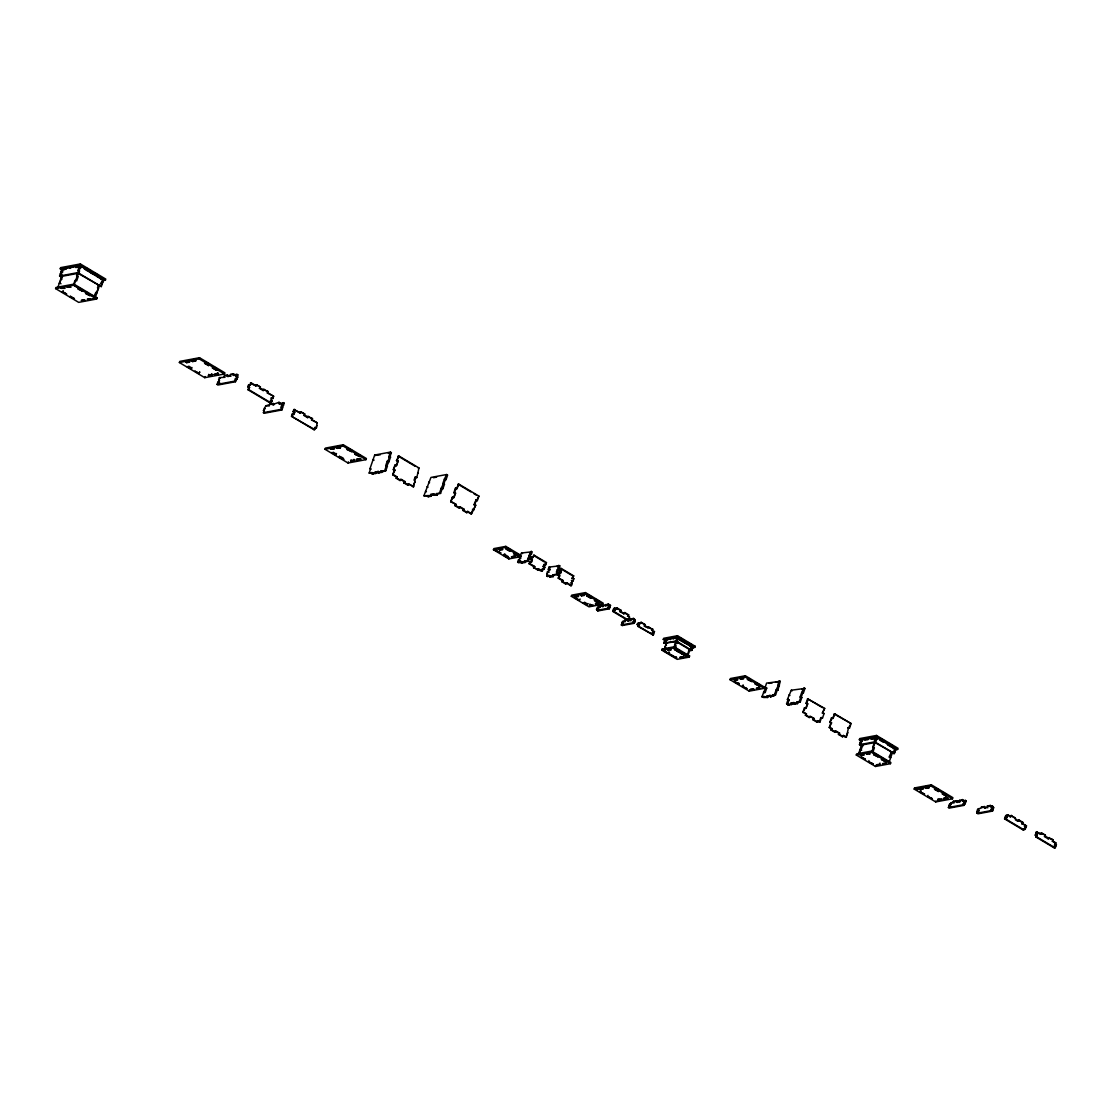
<?xml version="1.0" encoding="UTF-8"?>
<svg xmlns="http://www.w3.org/2000/svg" width="1112" height="1112" viewBox="0 0 1112 1112"><rect width="100%" height="100%" fill="white"/><g stroke="black" fill="none" stroke-linecap="round" stroke-linejoin="round"><path stroke-width="1.5" d="M63.05 270.452L60.243 268.77L60.632 267.631L80.384 263.947L105.765 279.084L105.376 280.224L102.082 280.836M62.397 277.694L59.589 276.026L61.952 269.201L80.203 265.796L103.666 279.793L101.303 286.604L78.048 273.33M55.6 288.606L55.989 287.466L73.948 284.116L97.022 297.877L96.633 299.017L78.674 302.367L55.6 288.606L73.559 285.256L96.633 299.017M62.077 274.178L61.118 273.608L60.34 275.887L61.299 276.457L78.799 273.191L79.591 270.911L77.882 270.48L78.66 268.214L80.37 268.645L81.162 266.366L80.411 266.505M62.119 272.051L61.16 271.481L62.689 269.062L66.247 269.16M57.699 287.897L61.897 275.79M59.283 283.365L61.605 278.681L60.854 278.82L61.813 279.39M66.581 268.339L66.984 267.2M62.87 291.761L66.706 294.055L62.119 291.9L63.259 290.635M72.572 267.227L72.961 266.088M60.243 268.77L79.994 265.087L80.384 263.947M77.618 272.857L76.561 275.887L78.271 276.318L76.7 280.863L74.99 280.433L73.42 284.978L82.816 289.996M59.589 276.026L77.84 272.621L80.203 265.796M73.559 285.256L73.948 284.116M74.156 284.839L78.354 272.718M89.266 271.787L90.406 270.508L86.555 268.214L85.415 269.493M86.263 293.429L90.114 295.722L85.527 293.568L86.666 292.289L89.224 293.818M103.666 279.793L96.952 276.374L98.092 275.095L94.242 272.801L93.102 274.08L86.694 270.258M93.603 297.015L95.924 292.331L96.897 292.901L96.146 293.04L98.468 288.355L97.508 287.786L98.551 284.755M99.51 285.325L95.312 297.446L94.353 296.876M100.386 283.907L101.915 281.489L102.874 282.059L102.123 282.198M179.38 362.54L179.769 361.4L199.521 357.716L224.902 372.854L224.513 373.993L204.761 377.677L179.38 362.54L199.131 358.856L224.513 373.993M186.677 362.679L189.679 362.123L185.718 362.109L186.677 362.679L187.08 361.553L190.069 360.983L186.121 360.969L187.08 361.553M188.72 361.553L189.109 360.413M191.709 360.997L192.098 359.857L195.1 359.301L194.697 360.441L191.709 360.997L192.668 361.567L195.656 361.011L196.06 359.871L192.098 359.857M192.668 361.567L193.057 360.427M190.889 368.823L191.639 368.684L187.038 366.529L190.889 368.823L192.029 367.544M199.131 358.856L199.521 357.716M198.589 373.41L199.729 372.131L198.589 373.41L194.739 371.116L199.326 373.271M208.403 365.556L209.542 364.277L208.403 365.556L204.552 363.263L209.153 365.417M204.761 377.677L205.15 376.551M209.181 376.106L212.17 375.55L208.222 375.522L209.181 376.106L209.57 374.966L212.573 374.41M211.21 374.966L211.614 373.84M216.089 370.143L217.229 368.864L216.089 370.143L212.239 367.85L216.84 370.004M215.172 374.98L215.561 373.854L218.55 373.284L218.16 374.424L214.213 374.41L218.16 374.424M217.201 373.854L217.591 372.715M236.119 376.607L237.092 377.19L237.871 374.911L236.912 374.341L236.119 376.607L237.829 377.051L235.508 381.736L218.008 385.002L217.048 384.418L217.827 382.153L219.537 382.584L217.827 382.153M219.578 380.457L218.619 379.873L219.411 377.607L224.999 377.315M218.577 382.014L219.37 379.734L218.619 379.873M224.04 376.746L224.443 375.606L227.432 375.05L228.391 375.62L228.002 376.76M227.432 375.05L227.043 376.19L230.99 376.203M230.031 375.62L230.42 374.494L233.423 373.924L234.382 374.508L233.979 375.634M233.423 373.924L233.02 375.064L236.912 374.341M217.048 384.418L234.549 381.152L235.341 378.886L237.051 379.317M236.091 378.747L236.87 376.468M248.824 387.518L248.032 389.784L249.575 387.365L247.865 386.934L248.643 384.669L250.353 385.099L251.145 382.834L256.149 385.808L256.538 384.669L260.389 386.962L259.986 388.102L268.075 391.549L267.686 392.689L273.649 396.247L272.857 398.513L271.147 398.082L272.857 398.513M247.865 386.934L249.394 384.53M248.643 384.669L249.602 385.238L251.145 382.834M256.538 384.669L255.399 385.947L256.149 385.808M259.235 388.241L263.085 390.534L264.225 389.256M264.406 411.106L263.447 410.536L265.768 405.852L273.052 403.42L274.011 404.003L273.621 405.129L272.662 404.56L273.052 403.42M278.639 403.447L279.599 404.017L280.002 402.878L279.029 402.308L278.639 403.447L284.241 403.156L283.449 405.421L281.739 404.99L280.961 407.27L282.67 407.701L281.878 409.967L264.378 413.233L263.419 412.663L264.197 410.397L263.447 410.536M271.898 397.943L271.106 400.223L272.065 400.793L270.536 403.197L248.032 389.784M270.536 403.197L272.065 400.793M263.419 412.663L280.919 409.397L281.711 407.117M282.49 404.851L283.282 402.586M283.449 405.421L281.92 407.84L282.67 407.701M291.483 416.277L292.261 414.012L293.971 414.442L294.763 412.163L293.054 411.732L293.846 409.466L300.546 412.886L300.949 411.746L304.785 414.039L304.396 415.179L312.486 418.626L312.083 419.766L317.087 422.741L316.475 427.856L314.765 427.425L313.973 429.705L291.483 416.277L314.724 429.566L315.516 427.286L316.475 427.856M292.234 416.138L293.012 413.872M293.804 411.593L294.583 409.327M294.763 412.163L293.234 414.581L292.261 414.012M295.333 410.356L299.795 413.025L300.949 411.746M303.645 415.318L307.496 417.612L308.636 416.333M324.94 449.248L325.343 448.108L343.302 444.758L366.376 458.519L365.973 459.659L348.028 463.009L324.94 449.248L342.899 445.898L365.973 459.659M333.391 448.428L334.351 448.998L330.403 448.984L333.391 448.428L333.781 447.288M337.339 448.442L337.742 447.302L340.731 446.746L340.341 447.886L336.38 447.858L340.341 447.886M335.31 454.836L336.45 453.571L335.31 454.836L331.459 452.542L336.06 454.697M339.382 447.302L339.772 446.176L340.731 446.746M342.899 445.898L343.302 444.758M339.16 457.129L343.747 459.284L339.16 457.129L339.549 456.003M347.18 449.609L348.32 448.344L347.18 449.609L351.767 451.764L347.931 449.47M348.028 463.009L348.417 461.869M351.545 461.591L351.948 460.465L354.936 459.909L354.547 461.035L350.586 461.021L354.547 461.035M354.867 454.196L359.468 456.351L354.867 454.196L355.256 453.07L359.857 455.225L355.256 453.07M355.618 454.057L356.007 452.931M353.588 460.465L353.977 459.325M356.577 459.909L356.966 458.769L360.927 458.783L360.524 459.923L356.577 459.909L360.524 459.923M357.536 460.479L357.925 459.339M359.565 459.353L359.954 458.213M370.935 469.236L369.976 468.652L374.688 455.03L390.409 452.097L391.368 452.667L389.784 457.213L388.825 456.643L390.409 452.097M369.142 473.059L372.131 472.503L371.742 473.642L372.701 474.212L373.104 473.073L369.142 473.059L370.713 468.513L369.976 468.652M371.742 473.642L378.122 471.391L379.081 471.961L378.692 473.1L377.732 472.517L378.122 471.391M372.701 474.212L379.081 471.961M377.732 472.517L380.721 471.961L381.11 470.835L385.822 470.71L387.393 466.164L385.683 465.719L387.254 461.188L388.964 461.619L390.534 457.074L388.825 456.643M378.692 473.1L385.822 470.71M384.849 470.126L386.434 465.58M388.005 461.035L389.575 456.504M385.683 465.719L386.642 466.303L388.964 461.619M394.273 470.265L392.703 474.81L395.024 470.126L393.314 469.695L394.885 465.15L396.595 465.58L398.165 461.035L396.456 460.604L398.777 455.92L418.974 467.957L416.791 477.618L415.082 477.187L414.025 480.217M393.314 469.695L395.636 465.011M397.206 460.465L398.777 455.92M394.885 465.15L395.844 465.719L398.165 461.035M396.15 478.243L397.29 476.965L396.15 478.243L400 480.537L401.14 479.258L404.99 481.552L403.851 482.83L404.99 481.552M400 480.537L400.389 479.397L404.24 481.691M403.851 482.83L407.687 485.124L408.09 483.984L413.636 486.708L415.832 477.048L416.791 477.618M407.687 485.124L408.841 483.845L413.636 486.708M412.899 486.847L413.942 483.817M423.908 495.757L430.942 477.437L446.663 474.518L447.622 475.088L446.051 479.633L444.341 479.202L442.757 483.734L444.466 484.179L442.896 488.724L441.186 488.279L439.615 492.825L433.235 495.076L433.624 493.95L434.583 494.52L430.636 494.506L430.247 495.646L423.908 495.757L428.606 495.632L428.217 496.772L427.244 496.202M428.217 496.772L431.206 496.216L431.595 495.076M433.235 495.076L437.183 495.09L437.586 493.964L440.574 493.408L442.145 488.863M441.186 488.279L443.507 483.595L444.466 484.179M444.341 479.202L446.663 474.518M443.716 484.318L445.3 479.772M455.503 504.653L455.114 505.793L456.254 504.514L450.694 501.79L452.278 497.245L453.988 497.676L455.559 493.13L453.849 492.699L455.42 488.154L457.129 488.585L458.7 484.04L478.897 496.077L477.326 500.622L475.616 500.192L477.326 500.622M450.694 501.79L453.015 497.106M454.599 492.56L456.17 488.015M455.559 493.13L453.237 497.815L452.278 497.245M455.42 488.154L456.379 488.724L458.7 484.04M455.114 505.793L458.964 508.087L460.104 506.808L463.94 509.101L462.8 510.38L463.94 509.101M462.8 510.38L466.651 512.674L467.791 511.395L471.641 513.688L475.741 505.168L474.032 504.737L475.088 501.707M466.651 512.674L467.791 511.395M467.04 511.534L470.89 513.827L473.212 509.143M474.782 504.598L476.353 500.052M472.461 509.282L473.42 509.852L475.741 505.168M476.575 500.761L478.897 496.077M493.45 549.745L493.839 548.605L505.807 546.367L521.194 555.541L520.805 556.681L508.837 558.919L493.45 549.745L505.418 547.507L520.805 556.681M496.119 550.746L500.72 552.9L496.119 550.746L496.508 549.606M498.899 549.481L499.288 548.341L500.247 548.911L499.858 550.051L498.899 549.481L502.846 549.495L499.858 550.051M505.418 547.507L505.807 546.367M503.805 555.333L508.406 557.487L507.656 557.626L503.805 555.333L504.209 554.193L508.045 556.486M504.556 555.194L504.959 554.054M509.685 551.232L510.839 549.953L509.685 551.232L505.849 548.925L510.436 551.079M508.837 558.919L509.226 557.779M514.397 556.375L515.356 556.945L511.395 556.931L514.397 556.375L514.787 555.236L515.746 555.805L512.757 556.361M517.386 555.819L518.526 554.54L517.386 555.819L513.535 553.526L518.136 555.68M522.362 562.102L521.403 561.532L521.014 562.658L521.973 563.242L522.362 562.102L518.623 562.797L517.664 562.227L518.456 559.962L520.166 560.392L518.456 559.962M519.207 559.809L519.985 557.543L520.944 558.113L519.235 557.682L519.985 557.543M521.014 562.658L527.394 560.406L528.172 558.141L529.882 558.572L530.674 556.306L528.964 555.861L529.757 553.595L531.466 554.026L532.245 551.76L521.556 552.998L520.027 555.416M521.973 563.242L528.353 560.99L529.145 558.71M528.172 558.141L529.715 555.722L530.674 556.306M529.757 553.595L531.286 551.177M529.924 556.445L530.716 554.165M533.899 566.633L529.09 563.77L529.882 561.49L531.592 561.935L532.37 559.656L530.66 559.225L531.453 556.959L533.162 557.39L533.955 555.11L546.451 562.575L545.658 564.84L543.949 564.409L543.17 566.675L544.88 567.12L544.088 569.386L542.378 568.955L541.586 571.22L533.51 567.773L534.65 566.495L533.51 567.773M529.09 563.77L530.632 561.351M531.411 559.086L532.203 556.806M529.882 561.49L530.841 562.074L532.37 559.656M531.453 556.959L532.412 557.529L533.955 555.11M537.346 570.067L538.5 568.788L542.336 571.082L543.129 568.816L544.088 569.386M543.17 566.675L544.699 564.27L545.658 564.84M543.337 569.525L544.129 567.259M544.908 564.979L546.451 562.575M547.688 574.459L546.729 573.889L547.521 571.624L549.231 572.054M548.299 569.344L550.009 569.775L548.299 569.344L549.092 567.078L559.781 565.827L558.961 570.234L557.251 569.803L556.459 572.082L558.168 572.513L557.376 574.779L552.678 574.904L552.289 576.044L549.286 576.6L549.689 575.46L546.687 576.03L547.479 573.75L546.729 573.889M548.272 571.485L549.05 569.205M549.272 569.914L550.051 567.648L549.092 567.078M549.286 576.6L550.259 577.17L550.648 576.044M550.259 577.17L553.248 576.614L553.637 575.474M558.822 565.257L558.029 567.537L559.739 567.968M552.678 574.904L556.417 574.209L557.209 571.943L558.168 572.513M557.251 569.803L558.78 567.398M557.418 572.652L558.21 570.373M559.044 575.96L558.252 578.24L559.795 575.821L558.085 575.39L558.863 573.111L560.573 573.556L561.365 571.276L559.656 570.845L561.185 568.427L573.695 575.891L572.152 578.296L573.695 575.891M558.085 575.39L559.614 572.972M560.406 570.706L561.185 568.427M561.365 571.276L559.822 573.695L558.863 573.111M561.713 581.659L562.853 580.394L561.713 581.659L565.549 583.953L566.703 582.688L571.498 585.551L572.11 580.436L573.083 581.006L573.861 578.726L572.902 578.157M565.549 583.953L566.703 582.688M565.952 582.827L570.762 585.69L572.291 583.272M571.304 596.282L571.693 595.156L585.454 592.585L603.149 603.135L602.76 604.275L588.985 606.832L571.304 596.282L585.065 593.725L602.76 604.275M574.654 596.407L575.043 595.281L576.002 595.851L575.613 596.991L574.654 596.407L578.601 596.435L575.613 596.991M578.963 600.271L579.713 600.132L575.126 597.978L578.963 600.271L580.116 599.007M580.645 595.295L581.034 594.155L581.993 594.739L581.604 595.865L580.645 595.295L584.592 595.309L581.604 595.865M585.065 593.725L585.454 592.585M586.663 604.858L587.803 603.594L586.663 604.858L582.813 602.565L587.414 604.719M590.486 598.131L591.236 597.992L586.649 595.837L590.486 598.131L590.889 596.991L588.317 595.462M589.457 605.248L589.86 604.108L590.819 604.678L590.416 605.818L589.457 605.248L593.419 605.262L590.416 605.818M595.448 604.122L595.837 602.996L596.797 603.566L596.407 604.706L595.448 604.122L599.396 604.15L596.407 604.706M598.187 602.718L599.326 601.439L598.187 602.718L594.336 600.424L598.937 602.579M597.867 608.806L597.478 609.946L596.518 609.376L596.908 608.236L598.617 608.667L596.908 608.236M607.93 605.123L608.889 605.692L609.279 604.553L608.32 603.983L607.93 605.123L610.53 605.387L608.042 607.221L609.751 607.652L609.348 608.792L597.839 610.947L596.518 609.376M597.658 608.097L598.048 606.957L599.91 607.36L598.048 606.957M598.951 606.791L599.34 605.651L602.329 605.095L603.302 605.665L602.899 606.804L601.939 606.235L602.329 605.095M597.839 610.947L598.228 609.807M601.939 606.235L608.32 603.983M596.866 610.363L608.389 608.222L608.792 607.082M609.181 605.943L609.571 604.803M608.042 607.221L609.001 607.791L610.14 606.513M629.42 616.646L627.515 616.104L629.42 616.646L629.031 617.785L629.99 618.355L627.488 620.19L612.684 611.364L613.073 610.224L614.783 610.655L615.186 609.529L613.476 609.084L614.616 607.819L616.729 609.07L617.118 607.944L620.969 610.238L619.829 611.503L620.969 610.238M612.684 611.364L613.824 610.085M614.213 608.945L614.616 607.819M613.073 610.224L614.032 610.794L615.186 609.529M617.118 607.944L615.978 609.209L616.729 609.07M624.819 612.531L623.665 613.796L624.819 612.531L628.655 614.825L628.266 615.951M633.645 620.538L634.604 621.108L634.994 619.968L634.035 619.398L633.645 620.538L635.355 620.969L633.812 623.373L622.289 625.528L621.33 624.958L621.733 623.818L623.443 624.249L621.733 623.818M623.081 623.262L622.122 622.678L622.511 621.552L627.543 619.551M622.47 623.679L622.873 622.539L622.122 622.678M622.289 625.528L622.692 624.388M628.627 618.911L627.154 620.677L631.102 620.691M628.113 621.26L628.502 620.121L613.435 611.225M627.891 619.05L628.85 619.634L629.99 618.355M630.143 620.121L630.532 618.981L633.534 618.425L634.493 619.009L634.104 620.135L633.131 619.565L633.534 618.425M621.33 624.958L632.853 622.803L633.242 621.664L634.952 622.108M633.993 621.525L634.396 620.399M638.149 625.18L637.19 624.61L637.579 623.471L640.846 623.457L641.235 622.317L645.085 624.61L644.682 625.75L652.772 629.197L652.383 630.337L654.495 631.602L651.993 633.437L653.703 633.868L653.314 635.008L637.76 626.32L638.9 625.041L637.76 626.32M637.19 624.61L638.33 623.332M637.579 623.471L638.552 624.04L639.692 622.776M641.235 622.317L640.095 623.596L638.941 622.915M647.782 628.183L648.922 626.904M651.632 630.476L652.772 629.197M651.993 633.437L653.147 632.158L654.106 632.742M652.563 635.147L652.966 634.007M653.356 632.881L654.495 631.602M666.213 641.193L663.266 639.428L663.655 638.288L677.486 635.716L695.167 646.267L694.778 647.406L691.706 647.976M676.332 641.68L663.85 643.264L665.032 639.859L677.305 637.565L693.068 646.962L691.886 650.381L688.592 650.993M661.835 650.159L662.224 649.033L674.192 646.795L689.579 655.969L689.19 657.109L677.222 659.346L661.835 650.159L673.803 647.935L689.19 657.109M665.685 647.768L664.726 647.184L667.047 642.5L666.297 642.653M664.684 649.325L665.476 647.045L664.726 647.184M673.052 637.287L672.663 638.427L673.622 638.997M663.266 639.428L677.083 636.856L677.486 635.716M673.803 647.935L674.192 646.795M663.85 643.264L676.124 640.971L677.305 637.565M674.414 647.504L676.721 640.554M677.736 641.263L676.944 643.542L675.234 643.097L674.442 645.377L676.152 645.808L675.373 648.087L679.223 650.381L678.07 651.646L679.223 650.381M676.04 658.054L676.791 657.915L664.503 651.173L676.04 658.054L676.43 656.914M685.77 656.233L686.521 656.094L674.233 649.352L685.77 656.233L686.91 654.968M689.482 648.866L687.911 653.397M690.232 648.727L687.869 655.538L683.06 652.674L681.92 653.939M691.358 646.531L676.555 637.704L676.165 638.844L677.875 639.275L675.373 641.11L690.177 649.936L690.58 648.81M690.969 647.67L692.109 646.392L690.469 646.697M729.972 679.668L730.362 678.542L745.332 675.748L764.556 687.216L764.166 688.356L749.196 691.136L729.972 679.668L744.929 676.874L764.166 688.356M733.92 679.682L734.323 678.556L735.282 679.126L734.893 680.266L733.92 679.682L737.881 679.696L734.893 680.266M734.559 681.823L739.16 683.977L734.559 681.823L734.962 680.697M735.31 681.684L735.713 680.544M739.911 678.57L740.3 677.43L741.259 678.014L740.87 679.14L739.911 678.57L743.858 678.584L740.87 679.14M738.41 684.116L738.799 682.99M744.929 676.874L745.332 675.748M742.26 686.41L746.847 688.564L742.26 686.41L742.649 685.284M743.011 686.271L743.4 685.145M748.028 679.307L751.879 681.614L747.278 679.46L748.432 678.181L750.989 679.71M749.196 691.136L749.599 690.01M762.846 697.321L761.887 696.751L765.779 687.522L766.738 688.092L765.167 692.637M766.738 688.092L765.028 687.661L766.599 683.115L780.276 681.308L777.886 690.26L776.176 689.829L774.605 694.375L769.712 696.348L770.116 695.208L763.736 697.46L764.125 696.334L761.887 696.751M763.736 697.46L767.683 697.474L768.086 696.348L771.075 695.778L770.686 696.918L769.712 696.348M770.686 696.918L775.564 694.944L777.135 690.399M779.317 680.739L777.747 685.284L779.456 685.715M776.176 689.829L778.497 685.145M789.103 699.879L787.393 699.448L791.285 690.218L804.977 688.425L803.392 692.971L801.682 692.54L800.112 697.071L801.822 697.516L800.251 702.061L797.04 701.894L796.651 703.034L793.662 703.59L794.051 702.464L791.063 703.02L790.66 704.16L787.671 704.716L788.061 703.576L786.573 703.854L788.144 699.309L789.103 699.879L787.532 704.424L786.573 703.854M787.671 704.716L788.63 705.286L789.033 704.146M788.63 705.286L795.01 703.034L794.621 704.174L793.662 703.59M794.621 704.174L797.61 703.604L797.999 702.478M797.04 701.894L799.292 701.477L800.862 696.932L801.822 697.516M801.682 692.54L804.004 687.855M801.071 697.655L802.655 693.11M805.755 714.126L805.366 715.266L806.506 713.987L802.878 712.403L804.449 707.857L806.158 708.302L807.729 703.757L806.019 703.312L807.59 698.781L824.687 708.386L822.366 713.07L824.687 708.386M802.878 712.403L805.199 707.718M806.77 703.173L808.341 698.642M804.449 707.857L805.408 708.441L807.729 703.757M805.366 715.266L809.216 717.56L809.606 716.42L814.192 718.574L813.053 719.853L813.456 718.713M809.216 717.56L810.356 716.281L814.192 718.574M813.053 719.853L816.903 722.147L817.292 721.007L819.975 722.022L821.546 717.476L822.505 718.046L824.075 713.501L823.116 712.931M816.903 722.147L818.043 720.868L819.975 722.022M819.224 722.161L820.795 717.615L822.505 718.046M830.845 723.022L829.274 727.568L831.595 722.883L829.886 722.452L831.456 717.907L833.166 718.338L834.751 713.793L851.097 723.551L849.512 728.082L847.803 727.651L849.512 728.082M829.886 722.452L832.207 717.768M831.456 717.907L832.429 718.477L834.751 713.793M830.803 729.847L831.943 728.582L830.803 729.847L834.653 732.141L835.793 730.876L839.643 733.169L838.504 734.434L839.643 733.169M834.653 732.141L835.042 731.015L838.893 733.308M838.504 734.434L842.34 736.728L843.48 735.463L846.371 737.173L848.553 727.512M842.34 736.728L843.48 735.463M842.743 735.602L845.62 737.312L847.942 732.627M848.776 728.235L849.818 725.205M862.217 741.426L859.34 739.716L859.729 738.577L876.492 735.449L898.037 748.293L897.634 749.432L894.284 750.058M862.342 746.402L859.479 744.692L861.049 740.147L876.312 737.298L895.924 749.001L894.354 753.547L874.949 742.552M856.282 755.006L856.671 753.866L871.641 751.073L890.865 762.54L890.476 763.68L875.505 766.474L856.282 755.006L871.238 752.212L890.476 763.68M859.868 743.553L861.188 745.123L861.578 743.984M863.246 745.652L861.536 745.207L858.381 754.297L860.632 753.88M861.661 750.197L860.702 749.613L859.131 754.158L860.09 754.728M864.594 738.424L864.191 739.563L865.15 740.133L868.152 739.577L867.193 739.007L867.582 737.868M870.571 737.312L870.182 738.438L871.141 739.021L874.129 738.465L873.17 737.881M869.209 753.338L870.168 753.922L866.22 753.894L869.209 753.338L869.598 752.212M859.34 739.716L876.103 736.589L876.492 735.449M874.254 742.844L872.67 747.389L874.379 747.82L872.809 752.365L871.85 751.781L874.991 742.705L874.254 742.844L875.964 743.275M871.238 752.212L871.641 751.073M859.479 744.692L874.741 741.843L876.312 737.298M868.569 761.748L873.156 763.902L868.569 761.748L868.958 760.608M880.356 739.702L880.746 738.577L884.596 740.87L884.193 741.996L879.606 739.841M875.505 766.474L875.908 765.334M879.578 764.208L880.537 764.778L876.576 764.764L879.578 764.208L879.967 763.068M894.785 750.266L895.535 750.127L894.576 749.557L894.965 748.418L891.143 746.722L892.283 745.457L888.432 743.163L887.293 744.428L889.864 745.957M885.875 761.525L881.288 759.371L885.124 761.664L886.278 760.386M885.555 763.096L886.514 763.666L882.567 763.652L885.555 763.096L885.944 761.956M889.016 757.133L891.337 752.449L890.601 752.588L892.311 753.019L889.155 762.109L874.727 753.505M892.644 753.102L893.033 751.976M893.603 753.686L894.743 752.407L893.784 751.837L894.187 750.697L895.146 751.267L894.395 751.406M914.189 789.075L914.578 787.935L931.342 784.808L952.873 797.651L952.484 798.791L935.72 801.919L914.189 789.075L930.939 785.948L952.484 798.791M919.04 788.922L919.429 787.782L923.391 787.796L922.988 788.936L919.04 788.922L922.988 788.936M919.999 789.492L920.388 788.352M919.93 791.911L924.531 794.065L919.93 791.911L920.333 790.771M920.68 791.772L921.07 790.632M925.017 787.796L928.979 787.81L925.017 787.796L925.42 786.671L928.409 786.101M925.99 788.38L926.379 787.24L929.368 786.684M930.939 785.948L931.342 784.808M927.63 796.498L932.217 798.652L927.63 796.498L928.02 795.358M938.292 791.494L939.431 790.229L938.292 791.494L934.441 789.2L939.042 791.355M935.72 801.919L936.123 800.779M937.694 800.042L938.083 798.902L942.045 798.916L941.642 800.056L937.694 800.042L941.642 800.056M938.653 800.612L939.042 799.486M943.671 798.93L944.074 797.79L948.022 797.804L947.632 798.944L943.671 798.93L947.632 798.944M944.644 799.5L945.033 798.36M945.992 796.081L947.132 794.816L945.992 796.081L942.142 793.787L946.729 795.942M962.102 800.709L963.061 801.293L963.451 800.153L962.492 799.584L962.102 800.709L966.203 800.696L965.814 801.835L964.104 801.404L963.701 802.544L965.411 802.975L963.882 805.38L949.37 808.09L948.397 807.52L948.8 806.381L950.51 806.826M950.148 805.825L949.189 805.255L949.578 804.115L951.288 804.546M949.551 806.242L949.94 805.116L949.189 805.255M950.329 803.976L953.512 801.252L956.501 800.696L957.474 801.265L957.071 802.405L956.111 801.835L956.501 800.696M956.111 801.835L962.492 799.584M948.397 807.52L962.922 804.81L963.312 803.67L965.021 804.115M964.062 803.531L964.452 802.405M964.841 801.265L965.244 800.126M963.701 802.544L964.66 803.114L965.814 801.835M977.073 811.093L978.032 811.677L977.643 812.802L976.683 812.233L978.212 809.828L979.172 810.398L978.782 811.538M979.172 810.398L977.462 809.967L977.865 808.827L981.006 808.243L981.396 807.103L984.384 806.547L985.343 807.117L984.954 808.257M991.973 807.256L992.947 807.826L993.336 806.687L992.377 806.117L991.973 807.256L993.683 807.687L993.294 808.827L991.584 808.396L991.195 809.522L992.905 809.967L992.516 811.093L977.99 813.803L977.031 813.233L977.434 812.094L978.393 812.663M984.384 806.547L983.995 807.687L987.942 807.701M986.983 807.117L987.386 805.991L990.375 805.436L991.334 806.005L990.945 807.145M990.375 805.436L989.986 806.561L992.377 806.117M977.031 813.233L991.543 810.523L991.946 809.383M992.335 808.257L992.724 807.117M991.195 809.522L992.154 810.106L993.294 808.827M1022.47 823.478L1026.501 825.896L1026.112 827.022L1025.153 826.452L1025.32 829.302L1024.361 828.718L1023.221 829.997L1004.567 818.877L1004.956 817.737L1006.666 818.168L1007.069 817.042L1005.359 816.597L1005.748 815.471L1007.458 815.902L1007.847 814.762L1010.933 816.597L1011.322 815.457L1018.62 821.184L1019.009 820.044L1022.859 822.338L1021.719 823.617L1022.859 822.338M1004.567 818.877L1005.707 817.598M1006.11 816.458L1006.499 815.332M1007.069 817.042L1005.929 818.307L1004.956 817.737M1006.707 816.041L1007.847 814.762M1007.111 814.901L1010.182 816.736L1011.322 815.457M1019.009 820.044L1017.869 821.323L1015.312 819.794M1023.221 829.997L1024.361 828.718M1023.61 828.857L1024.583 829.441L1025.723 828.162M1036.217 835.793L1035.814 836.919L1036.954 835.654L1035.244 835.209L1035.647 834.083L1037.357 834.514L1037.746 833.374L1036.036 832.944L1036.426 831.804L1041.221 834.083L1041.61 832.944L1045.461 835.237L1045.058 836.377L1053.147 839.824L1052.758 840.964L1055.83 842.799L1054.69 844.064L1055.83 842.799M1035.244 835.209L1036.398 833.944M1036.787 832.805L1037.176 831.665M1035.647 834.083L1036.606 834.653L1037.746 833.374M1036.426 831.804L1040.471 834.222L1041.61 832.944M1044.321 836.516L1048.157 838.809L1049.297 837.531M1054.468 848.053L1055.608 846.774L1054.468 848.053L1035.814 836.919M1055.26 845.773L1056.4 844.508L1056.011 845.634L1054.301 845.203M79.022 266.769L75.56 266.658M63.996 269.729L64.746 269.59M75.741 267.533L78.882 266.95M80.676 267.366L81.412 267.227L80.453 266.658M85.805 268.353L86.555 268.214M61.118 273.608L60.368 273.747L61.341 274.316M89.655 270.647L90.406 270.508M93.505 272.94L94.242 272.801M97.342 275.234L98.092 275.095M100.858 279.404L101.609 279.265L90.072 272.384M92.129 298.794L97.022 297.877M228.391 375.62L224.443 375.606M234.382 374.508L230.42 374.494M235.285 375.397L237.871 374.911M237.092 377.19L237.829 377.051M249.602 385.238L250.353 385.099M260.389 386.962L255.788 384.808M263.085 390.534L263.836 390.395M268.075 391.549L263.474 389.395M273.649 396.247L266.936 392.828M279.029 402.308L272.662 404.56M269.326 405.936L265.768 405.852M279.599 404.017L284.241 403.156M299.795 413.025L300.546 412.886M304.785 414.039L300.198 411.885M307.496 417.612L308.246 417.473M312.486 418.626L307.885 416.472M317.087 422.741L311.346 419.905M316.517 425.729L317.267 425.59M313.973 429.705L314.724 429.566M336.783 446.732L339.772 446.176M331.751 448.414L334.74 447.858M377.218 455.308L380.36 454.725M388.227 453.251L391.368 452.667M389.784 457.213L390.534 457.074M386.642 466.303L387.393 466.164M395.844 465.719L396.595 465.58M418.223 468.096L418.974 467.957M417.612 473.225L418.362 473.087M415.082 477.187L415.832 477.048M433.471 477.729L436.613 477.131M414.47 482.302L415.221 482.163M442.757 483.734L443.507 483.595M456.379 488.724L457.129 488.585M430.636 494.506L433.624 493.95M473.42 509.852L474.171 509.713M470.89 513.827L471.641 513.688M528.964 555.861L529.715 555.722M532.412 557.529L533.162 557.39M517.664 562.227L521.403 561.532M530.841 562.074L531.592 561.935M537.749 568.927L538.5 568.788M542.378 568.955L543.129 568.816M556.542 566.439L559.781 565.827M541.586 571.22L542.336 571.082M556.459 572.082L557.209 571.943M573.861 578.726L572.152 578.296M572.11 580.436L571.373 580.575L573.083 581.006M570.762 585.69L571.498 585.551M608.889 605.692L610.53 605.387M609.001 607.791L609.751 607.652M614.032 610.794L614.783 610.655M627.905 614.964L628.655 614.825M628.85 619.634L629.6 619.495M633.131 619.565L634.035 619.398M625.125 621.817L622.511 621.552M634.104 620.135L634.994 619.968M634.604 621.108L635.355 620.969M638.552 624.04L639.289 623.901M645.085 624.61L640.484 622.456M652.396 632.297L653.147 632.158M676.805 638.552L677.708 638.385M678.667 638.969L679.807 637.69L683.658 639.984M664.239 642.124L665.379 640.846L664.642 640.985L665.601 641.568M682.518 641.263L683.268 641.124M686.354 643.556L687.508 642.277L691.344 644.571L690.204 645.85M667.673 648.769L670.675 648.213M692.095 646.837L695.167 646.267M691.428 647.281L693.068 646.962M691.928 648.24L692.679 648.101L691.72 647.531M691.539 649.38L692.289 649.241L691.317 648.671L690.177 649.936M672.19 655.76L672.941 655.621M685.089 656.803L689.579 655.969M748.432 678.181L747.681 678.32L750.239 679.849M769.156 683.393L772.34 682.796M775.509 682.198L780.276 681.308M765.028 687.661L765.779 687.522M801.794 689.009L804.977 688.425M787.393 699.448L788.144 699.309M800.112 697.071L800.862 696.932M805.408 708.441L806.158 708.302M823.325 713.64L824.075 713.501M832.429 718.477L833.166 718.338M851.097 723.551L834 713.932M845.62 737.312L846.371 737.173M871.794 739.049L874.977 738.451M876.784 738.868L877.535 738.729L875.561 737.437L875.172 738.577L876.881 739.007L876.492 740.147L874.783 739.716L874.379 740.842L876.089 741.287L875.7 742.413L861.188 745.123M879.995 738.716L880.746 738.577M883.845 741.009L884.596 740.87M887.696 743.302L888.432 743.163M860.702 749.613L859.951 749.752L860.91 750.336L862.495 745.791L861.536 745.207M891.532 745.596L892.283 745.457M893.131 748.612L893.881 748.473M889.989 757.703L890.726 757.564L889.767 756.994M954.082 802.961L950.732 802.836M957.071 802.405L960.073 801.849L959.1 801.279M963.061 801.293L966.203 800.696M964.66 803.114L965.411 802.975M991.334 806.005L987.386 805.991M977.462 809.967L978.212 809.828M992.947 807.826L993.683 807.687M976.683 812.233L977.434 812.094M992.154 810.106L992.905 809.967M1010.182 816.736L1010.933 816.597M1015.173 817.751L1010.572 815.596M1026.501 825.896L1021.719 823.617M1026.112 827.022L1024.402 826.591M1024.583 829.441L1025.32 829.302M1036.606 834.653L1037.357 834.514M1040.471 834.222L1041.221 834.083M1045.461 835.237L1040.86 833.083M1048.157 838.809L1048.908 838.67M1053.147 839.824L1048.56 837.67M457.949 484.179L470.932 491.921M473.823 493.645L476.7 495.368M1018.272 820.197L1022.109 822.491M445.078 479.05L446.051 479.633M1052.008 841.103L1054.065 842.326M802.433 692.387L803.392 692.971M876.103 736.589L897.634 749.432M1055.441 843.925L1056.4 844.508M1036.036 832.944L1036.996 833.513M1054.69 844.064L1055.649 844.647M880.509 740.495L883.47 742.274M887.932 744.929L892.394 747.584M1056.011 845.634L1055.052 845.064L1054.649 846.204L1055.608 846.774M807.59 698.781L822.449 707.635M991.584 808.396L992.543 808.966M1005.359 816.597L1006.318 817.181M1035.995 835.07L1036.954 835.654M79.994 265.087L105.376 280.224M791.285 690.218L792.258 690.802M84.303 268.951L87.195 270.675M398.04 456.059L415.346 466.387M1036.565 836.78L1055.218 847.914M991.543 810.523L992.516 811.093M1005.317 818.738L1023.971 829.858M874.741 741.843L894.354 753.547M981.396 807.103L982.355 807.673M453.849 492.699L454.808 493.269M474.032 504.737L475.005 505.307M806.019 703.312L806.978 703.896M101.122 283.768L102.096 284.338M396.456 460.604L397.429 461.174M788.964 694.903L789.937 695.486M441.937 488.14L442.896 488.724M799.292 701.477L800.251 702.061M69.583 267.784L70.542 268.353M77.84 272.621L101.303 286.604M776.927 689.69L777.886 690.26M428.62 482.122L429.579 482.705M861.049 740.147L862.008 740.717M964.104 801.404L965.063 801.974M830.636 722.313L831.595 722.883M796.651 703.034L797.61 703.604M861.619 741.857L860.66 741.287L861.411 741.148L860.271 742.413L861.23 742.997M959.503 800.14L960.462 800.709M963.312 803.67L964.271 804.254M935.595 787.921L939.431 790.229M943.282 792.522L947.132 794.816M387.254 461.188L388.213 461.758M439.615 492.825L440.574 493.408M936.123 788.839L938.681 790.368M943.81 793.426L946.381 794.955M962.922 804.81L963.882 805.38M791.063 703.02L792.022 703.59M60.632 267.631L63.453 269.312M374.688 455.03L375.647 455.6M427.05 486.667L428.009 487.251M451.444 501.637L456.254 504.514M774.605 694.375L775.564 694.944M830.025 727.429L831.943 728.582M953.512 801.252L954.471 801.822M790.66 704.16L791.633 704.73M436.627 493.394L437.586 493.964M459.353 506.947L463.204 509.24M677.083 636.856L694.778 647.406M803.628 712.264L806.506 713.987M829.274 727.568L831.192 728.721M250.395 382.973L254.148 385.197M773.104 694.652L774.063 695.222M455.864 505.64L459.701 507.948M463.551 510.241L467.401 512.535M831.554 729.708L835.404 732.002M839.24 734.295L843.091 736.589M61.911 271.342L62.87 271.912M436.224 494.52L437.183 495.09M560.448 568.566L572.944 576.03M691.025 646.447L675.651 637.871M806.117 715.127L809.953 717.421M813.803 719.714L817.654 722.008M394.065 469.556L395.024 470.126M925.42 786.671L926.379 787.24M772.715 695.792L773.674 696.362M557.988 569.664L558.961 570.234M763.457 692.206L764.417 692.776M281.739 404.99L282.712 405.56M293.054 411.732L294.013 412.302M373.118 459.562L374.077 460.146M530.507 553.456L531.466 554.026M559.656 570.845L560.615 571.415M534.594 556.083L544.31 561.88M425.479 491.212L426.438 491.796M676.124 640.971L691.886 650.381M949.578 804.115L950.551 804.685M767.113 695.764L768.086 696.348M235.341 378.886L236.3 379.456M248.615 386.795L249.575 387.365M430.247 495.646L431.206 496.216M205.692 361.984L209.542 364.277M214.672 367.335L217.229 368.864M270.355 400.362L271.328 400.932M669.674 638.983L670.633 639.567M766.724 696.904L767.683 697.474M393.453 474.671L397.29 476.965M90.503 294.583L93.074 296.112M349.599 449.109L352.17 450.638L347.57 448.483M392.703 474.81L396.553 477.104M616.368 608.083L618.939 609.612M624.068 612.67L626.626 614.199M648.185 627.043L652.021 629.336M668.034 638.983L667.075 638.413L666.672 639.553L667.645 640.123M948.8 806.381L949.759 806.964M234.549 381.152L235.508 381.736M248.782 389.645L271.286 403.058M396.901 478.104L400.751 480.398M404.601 482.691L408.438 484.985M620.579 611.364L624.416 613.657M280.919 409.397L281.878 409.967M521.556 552.998L522.529 553.567M558.836 575.251L559.795 575.821M619.829 611.503L622.386 613.032M643.945 625.889L646.503 627.418M543.907 566.536L544.88 567.12M528.923 558.002L529.882 558.572M556.417 574.209L557.376 574.779M570.581 582.841L571.54 583.411M914.578 787.935L917.456 789.645M530.66 559.225L531.633 559.795M270.063 403.99L271.022 404.56M630.532 618.981L631.505 619.565M608.431 606.082L609.39 606.652M613.476 609.084L614.436 609.668M665.032 639.859L665.991 640.429M381.11 470.835L382.083 471.405M605.331 604.539L606.29 605.109M587.789 594.559L591.626 596.852M595.476 599.146L599.326 601.439M633.242 621.664L634.215 622.247M637.94 624.471L638.9 625.041M652.744 633.298L653.703 633.868M194.697 360.441L195.656 361.011M559.002 578.087L562.853 580.394M380.721 471.961L381.68 472.544M604.928 605.679L605.901 606.248M547.521 571.624L548.48 572.193M508.267 548.424L510.839 549.953M515.954 553.011L518.526 554.54M558.252 578.24L562.102 580.533M608.389 608.222L609.348 608.792M632.853 622.803L633.812 623.373M638.51 626.181L653.314 635.008M527.394 560.406L528.353 560.99M562.463 581.52L566.3 583.814M219.411 377.607L220.371 378.177M552.289 576.044L553.248 576.614M60.02 283.212L60.993 283.796M529.84 563.631L534.65 566.495M624.555 620.107L625.514 620.677M375.133 471.947L376.092 472.517M524.405 560.976L525.364 561.546M599.34 605.651L600.299 606.235M665.504 644.918L666.477 645.488M534.26 567.634L538.097 569.928M374.73 473.087L375.703 473.656M524.002 562.102L524.961 562.686M208.611 374.397L209.57 374.966M546.687 576.03L547.66 576.6M350.989 459.882L351.948 460.465M264.239 408.257L265.198 408.827M188.72 366.154L191.278 367.683M333.141 452.181L335.699 453.71M340.828 456.768L343.399 458.297M584.495 602.204L587.053 603.733M662.224 649.033L665.018 650.701M668.743 652.327L668.354 653.467L669.493 652.188L668.743 652.327M64.037 287.786L61.049 288.342L65.01 288.355L64.037 287.786M70.028 286.66L67.04 287.23L70.987 287.243L70.028 286.66M78.577 288.842L77.826 288.981L82.427 291.135L78.577 288.842M70.556 296.348L69.806 296.501L74.407 298.655L70.556 296.348M84.234 299.823L81.245 300.379L85.193 300.393L84.234 299.823M90.225 298.711L87.222 299.267L91.184 299.281L90.225 298.711M670.272 649.338L667.283 649.894L671.231 649.922L670.272 649.338M682.782 656.803L679.779 657.359L683.741 657.373L682.782 656.803M756.118 682.768L755.368 682.907L759.969 685.062L756.118 682.768M755.729 683.908L754.978 684.047L759.566 686.201L755.729 683.908M753.269 688.884L750.266 689.44L754.228 689.454L753.269 688.884M759.246 687.758L756.257 688.314L760.205 688.328L759.246 687.758M863.232 754.464L860.229 755.02L864.191 755.034L863.232 754.464M861.619 757.022L860.869 757.161L865.47 759.315L861.619 757.022M874.338 754.645L873.587 754.784L878.188 756.938L874.338 754.645"/></g></svg>
